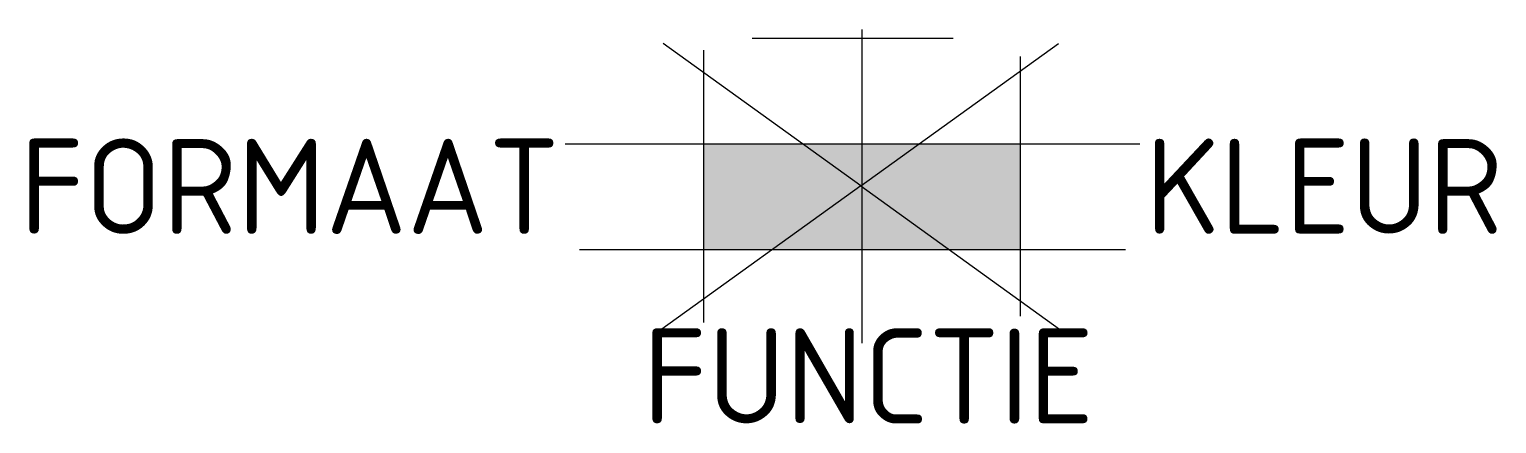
# Model space of a CAD drawing. Extents: x -15.8 to 12, y -4.5 to 3.
import ezdxf
from ezdxf.enums import TextEntityAlignment as Align

# ---------------------------------------------------------------- set-up
doc = ezdxf.new("R2010")
doc.units = 0
doc.styles.add('NLCS-ISO', font='NLCS-ISO.ttf')

msp = doc.modelspace()

# ---------------------------------------------------------------- hatches: boundary and pattern name
h = msp.add_hatch(color=254)
h.dxf.hatch_style = 1
h.paths.add_polyline_path([(0, 0.799), (-3, 0.799), (-3, -1.201), (0, -1.201)])
h = msp.add_hatch(color=254)
h.dxf.hatch_style = 1
h.paths.add_polyline_path([(3, 0.799), (0, 0.799), (0, -1.201), (3, -1.201)])

# ---------------------------------------------------------------- linework, layer by layer
at = {"ltscale": 0.1}
for p, q in [((1.723, 2.799), (-2.089, 2.799)), ((0, -2.971), (0, 2.971)), ((-0.027, 0.01), (-3.772, 2.706)), ((-3, -2.578), (-3, 2.578)), ((-0.027, 0.01), (3.719, 2.706)), ((3, -2.458), (3, 2.458)), ((5.267, 0.799), (-5.633, 0.799)), ((-0.027, 0.01), (-3.798, -2.705)), ((-0.027, 0.01), (3.744, -2.705)), ((4.993, -1.201), (-5.359, -1.201))]:
    msp.add_line(p, q, dxfattribs=at)

# ---------------------------------------------------------------- texts
at = {"style": 'NLCS-ISO'}
msp.add_attdef('FORMAAT', text='40x60', height=1.8, dxfattribs=at).set_placement((-5.733, 0), align=Align.MIDDLE_RIGHT)
msp.add_attdef('KLEUR', text='G', height=1.8, dxfattribs=at).set_placement((5.367, 0), align=Align.MIDDLE_LEFT)
at = {"style": 'NLCS-ISO', "flags": 1}
msp.add_attdef('FUNCTIE', text='', height=1.8, dxfattribs=at).set_placement((0.116, -3.594), align=Align.MIDDLE_CENTER)

doc.saveas('drawing.dxf')
